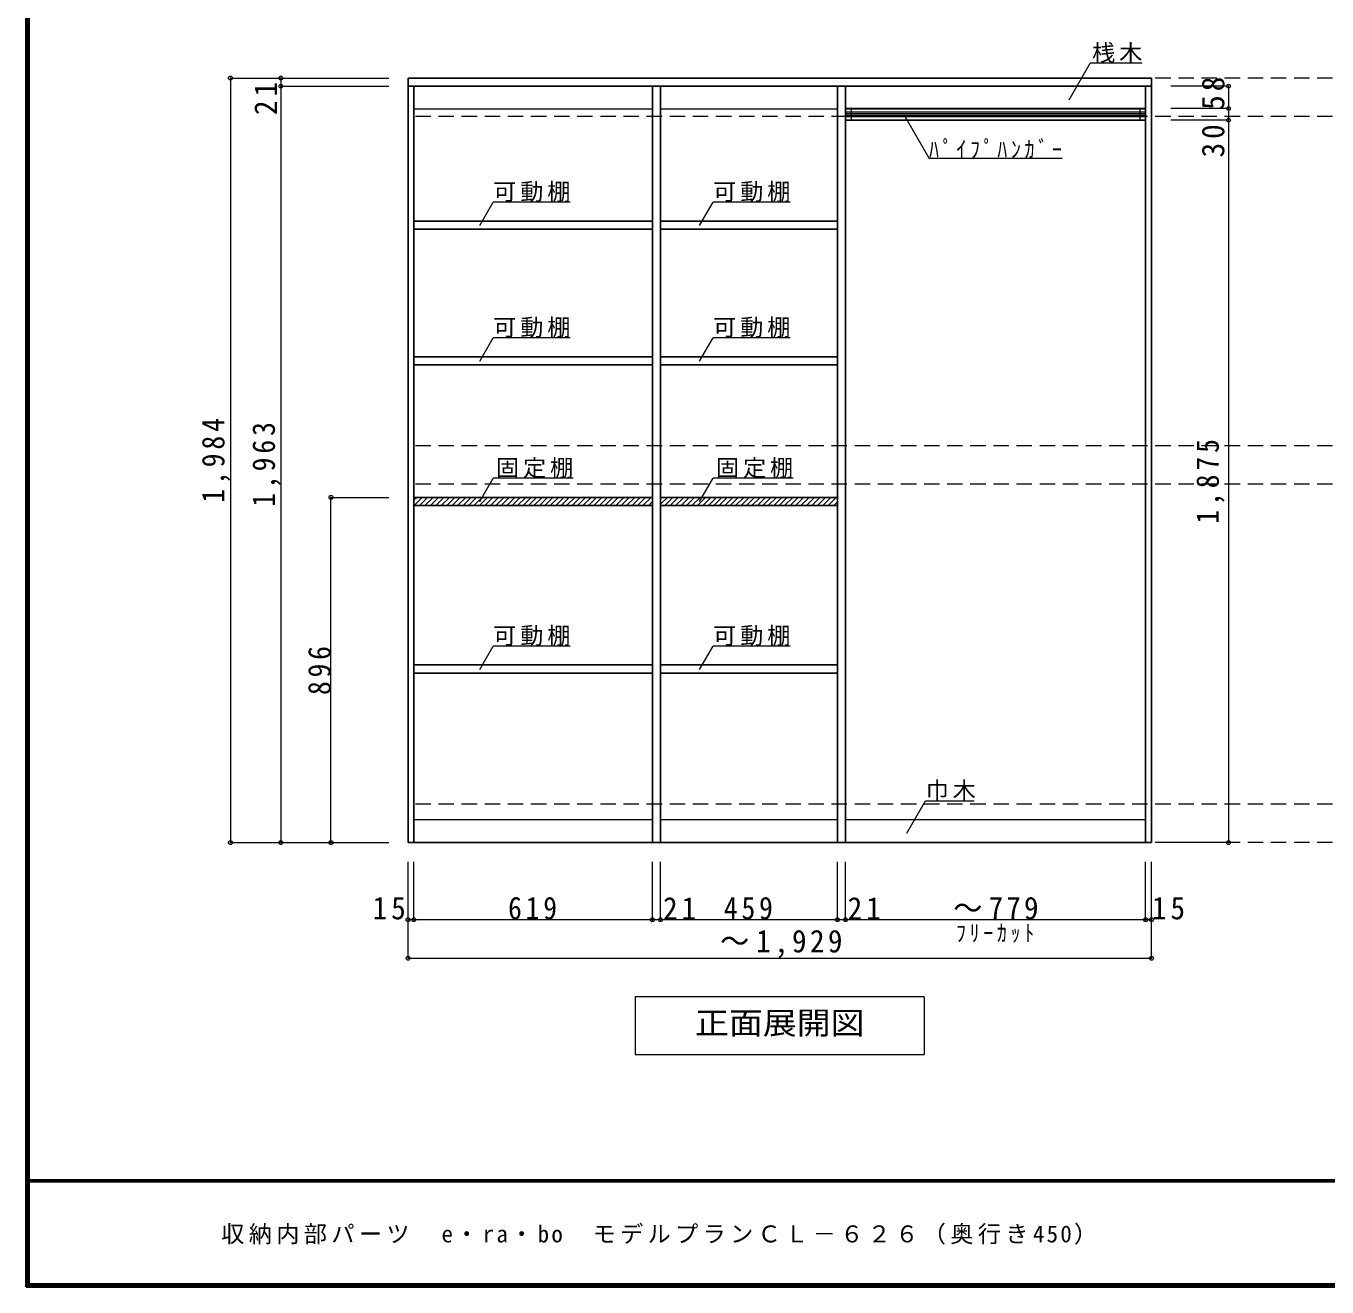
# Model space of a CAD drawing. Units: millimetres, scale not verified. Extents: x -3922 to 3878, y -2932 to 2722.
# Drawn here: x -3922 to -546, y -2864 to 408 of the extents above; entities that cross this region are included whole.
import ezdxf
from ezdxf.enums import TextEntityAlignment as Align

# ---------------------------------------------------------------- set-up
doc = ezdxf.new("R2010")
doc.units = ezdxf.units.MM
doc.header["$LTSCALE"] = 20
doc.header["$PDMODE"] = 32
doc.header["$PDSIZE"] = 10
doc.linetypes.add('DASHED2', pattern=[3, 2, -1])
for name, color, linetype, lineweight in [('0-2', 2, 'Continuous', 35), ('0-3_固定棚', 3, 'Continuous', 25), ('0-4_可動棚', 3, 'Continuous', 25), ('0-6_パイプハンガー', 4, 'Continuous', 9), ('0-7_桟木・巾木', 2, 'Continuous', 35), ('0-A_文字', 7, 'Continuous', 18), ('0-B_寸法', 7, 'Continuous', 9), ('0-C_ハッチ', 4, 'Continuous', 9), ('F-1_枠', 6, 'Continuous', 40)]:
    doc.layers.add(name, color=color, linetype=linetype, lineweight=lineweight)
doc.layers.add('F-A_文字', color=7, linetype='Continuous')
doc.styles.add('ＭＳ ゴシック', font='')
doc.styles.get('ＭＳ ゴシック').set_extended_font_data('MS Gothic')

msp = doc.modelspace()

# ---------------------------------------------------------------- linework, layer by layer
at = {"layer": '0-2', "color": 3, "lineweight": 25}
for p, q in [((-1001.67, 272.73), (-2930.67, 272.73)), ((-2930.67, 251.73), (-2930.67, 272.73)), ((-1001.67, 272.73), (-1001.67, 251.73)), ((-1001.67, 251.73), (-2930.67, 251.73)), ((-2930.67, 251.73), (-2930.67, -1711.27)), ((-2915.67, 251.73), (-2915.67, -1711.27)), ((-2296.67, -1711.27), (-2296.67, 251.73)), ((-2275.67, -1711.27), (-2275.67, 251.73)), ((-1816.67, -1711.27), (-1816.67, 251.73)), ((-1795.67, -1711.27), (-1795.67, 251.73)), ((-1016.67, -1711.27), (-1016.67, 251.73)), ((-1001.67, -1711.27), (-1001.67, 251.73)), ((-2930.67, -1711.27), (-1001.67, -1711.27))]:
    msp.add_line(p, q, dxfattribs=at)
at = {"layer": '0-3_固定棚'}
for p, q in [((-2915.67, -815.27), (-2915.67, -836.27)), ((-2296.67, -815.27), (-2915.67, -815.27)), ((-2296.67, -836.27), (-2915.67, -836.27)), ((-2296.67, -815.27), (-2296.67, -836.27)), ((-1816.67, -815.27), (-2275.67, -815.27)), ((-2275.67, -815.27), (-2275.67, -836.27)), ((-1816.67, -836.27), (-2275.67, -836.27)), ((-1816.67, -815.27), (-1816.67, -836.27))]:
    msp.add_line(p, q, dxfattribs=at)
at = {"layer": '0-4_可動棚'}
for p, q in [((-2915.67, -119.27), (-2915.67, -98.27)), ((-2296.67, -98.27), (-2915.67, -98.27)), ((-2296.67, -98.27), (-2296.67, -119.27)), ((-1816.67, -98.27), (-2275.67, -98.27)), ((-2275.67, -119.27), (-2275.67, -98.27)), ((-1816.67, -98.27), (-1816.67, -119.27)), ((-2296.67, -119.27), (-2915.67, -119.27)), ((-1816.67, -119.27), (-2275.67, -119.27)), ((-2915.67, -471.27), (-2915.67, -450.27)), ((-2296.67, -450.27), (-2915.67, -450.27)), ((-2296.67, -471.27), (-2915.67, -471.27)), ((-2296.67, -450.27), (-2296.67, -471.27)), ((-1816.67, -450.27), (-2275.67, -450.27)), ((-2275.67, -471.27), (-2275.67, -450.27)), ((-1816.67, -471.27), (-2275.67, -471.27)), ((-1816.67, -450.27), (-1816.67, -471.27)), ((-2915.67, -1271.27), (-2915.67, -1250.27)), ((-2296.67, -1250.27), (-2915.67, -1250.27)), ((-2296.67, -1271.27), (-2915.67, -1271.27)), ((-2296.67, -1250.27), (-2296.67, -1271.27)), ((-1816.67, -1250.27), (-2275.67, -1250.27)), ((-2275.67, -1271.27), (-2275.67, -1250.27)), ((-1816.67, -1271.27), (-2275.67, -1271.27)), ((-1816.67, -1250.27), (-1816.67, -1271.27))]:
    msp.add_line(p, q, dxfattribs=at)
at = {"layer": '0-6_パイプハンガー', "color": 3, "lineweight": 25}
for p, q in [((-1795.67, 193.73), (-1795.67, 163.73)), ((-1016.67, 193.73), (-1795.67, 193.73)), ((-1016.67, 193.73), (-1016.67, 163.73)), ((-1016.67, 163.73), (-1795.67, 163.73))]:
    msp.add_line(p, q, dxfattribs=at)
at = {"layer": '0-6_パイプハンガー'}
for p, q in [((-1795.67, 184.73), (-1016.67, 184.73)), ((-1795.67, 180.73), (-1016.67, 180.73)), ((-1795.67, 176.73), (-1016.67, 176.73)), ((-1795.67, 172.73), (-1016.67, 172.73))]:
    msp.add_line(p, q, dxfattribs=at)
at = {"layer": '0-6_パイプハンガー', "color": 7, "lineweight": 18}
for p, q in [((-1780.67, 193.73), (-1780.67, 163.73)), ((-1031.67, 193.73), (-1031.67, 163.73))]:
    msp.add_line(p, q, dxfattribs=at)
at = {"layer": '0-7_桟木・巾木', "color": 7, "lineweight": 18}
for p, q in [((-2296.67, 191.73), (-2915.67, 191.73)), ((-1816.67, 191.73), (-2275.67, 191.73)), ((-1016.67, 191.73), (-1795.67, 191.73)), ((-2915.67, -1651.27), (-2296.67, -1651.27)), ((-2275.67, -1651.27), (-1816.67, -1651.27)), ((-1795.67, -1651.27), (-1016.67, -1651.27))]:
    msp.add_line(p, q, dxfattribs=at)
at = {"layer": '0-A_文字'}
for p, q in [((-1215.08, 216.5), (-1160.25, 311.47)), ((-1025.67, 311.47), (-1160.25, 311.47)), ((-1644.62, 177.98), (-1578.67, 63.73)), ((-1233.67, 63.73), (-1578.67, 63.73)), ((-2744.78, -109.79), (-2709.76, -49.14)), ((-2509.76, -49.14), (-2709.76, -49.14)), ((-2173.99, -109.79), (-2138.97, -49.14)), ((-1938.97, -49.14), (-2138.97, -49.14)), ((-2744.78, -461.79), (-2709.76, -401.14)), ((-2509.76, -401.14), (-2709.76, -401.14)), ((-2173.99, -461.79), (-2138.97, -401.14)), ((-1938.97, -401.14), (-2138.97, -401.14)), ((-2744.78, -826.33), (-2709.76, -765.68)), ((-2502.57, -765.68), (-2709.76, -765.68)), ((-2173.99, -826.33), (-2138.97, -765.68)), ((-1931.79, -765.68), (-2138.97, -765.68)), ((-2744.78, -1261.79), (-2709.76, -1201.14)), ((-2509.76, -1201.14), (-2709.76, -1201.14)), ((-2173.99, -1261.79), (-2138.97, -1201.14)), ((-1938.97, -1201.14), (-2138.97, -1201.14)), ((-1636.4, -1686.83), (-1587.65, -1602.39)), ((-1587.65, -1602.39), (-1461.62, -1602.39)), ((-1591.17, -2111.27), (-1591.17, -2261.27)), ((-2341.17, -2261.27), (-1591.17, -2261.27))]:
    msp.add_line(p, q, dxfattribs=at)
msp.add_lwpolyline([(-1591.17, -2111.27), (-2341.17, -2111.27), (-2341.17, -2261.27)], dxfattribs=at)
at = {"layer": '0-B_寸法', "color": 4}
for p, q in [((-3391.67, 272.73), (-3260.67, 272.73)), ((-3391.67, 272.73), (-3391.67, -1711.27)), ((-3260.67, 272.73), (-3260.67, 251.73)), ((-3260.67, 272.73), (-2980.67, 272.73)), ((-3260.67, 251.73), (-3260.67, -1711.27)), ((-3260.67, 251.73), (-2980.67, 251.73)), ((-801.67, 251.73), (-951.67, 251.73)), ((-801.67, 251.73), (-801.67, 193.73)), ((-801.67, 193.73), (-951.67, 193.73)), ((-801.67, 193.73), (-801.67, 163.73)), ((-801.67, 163.73), (-951.67, 163.73)), ((-801.67, 163.73), (-801.67, -1711.27)), ((-3391.67, -1711.27), (-3260.67, -1711.27)), ((-3260.67, -1711.27), (-2980.67, -1711.27)), ((-801.67, -1711.27), (-951.67, -1711.27)), ((-2915.67, -1911.27), (-2915.67, -1761.27)), ((-2296.67, -1911.27), (-2296.67, -1761.27)), ((-2275.67, -1911.27), (-2275.67, -1761.27)), ((-1816.67, -1911.27), (-1816.67, -1761.27)), ((-1795.67, -1911.27), (-1795.67, -1761.27)), ((-1016.67, -1911.27), (-1016.67, -1761.27)), ((-1001.67, -1911.27), (-1001.67, -1761.27)), ((-2930.67, -2011.27), (-2930.67, -1911.27)), ((-1816.67, -1911.27), (-2915.67, -1911.27)), ((-1795.67, -1911.27), (-1816.67, -1911.27)), ((-1016.67, -1911.27), (-1795.67, -1911.27)), ((-1001.67, -1911.27), (-1016.67, -1911.27)), ((-1001.67, -2011.27), (-1001.67, -1911.27)), ((-2930.67, -2011.27), (-1001.67, -2011.27))]:
    msp.add_line(p, q, dxfattribs=at)
at = {"layer": '0-B_寸法', "color": 4, "linetype": 'DASHED2'}
for p, q in [((3068.33, 272.73), (-2930.67, 272.73)), ((3068.33, 172.73), (-2930.67, 172.73)), ((3068.33, -681.27), (-2930.67, -681.27)), ((3068.33, -781.27), (-2930.67, -781.27)), ((3068.33, -1611.27), (-2930.67, -1611.27)), ((3068.33, -1711.27), (-2930.67, -1711.27))]:
    msp.add_line(p, q, dxfattribs=at)
at = {"layer": '0-B_寸法', "color": 4}
for points in [[(-3130.67, -1711.27), (-3130.67, -815.27), (-2980.67, -815.27)], [(-2915.67, -1911.27), (-2930.67, -1911.27), (-2930.67, -1761.27)]]:
    msp.add_lwpolyline(points, dxfattribs=at)
at = {"layer": '0-B_寸法'}
for p in [(-3391.67, 272.73), (-3260.67, 272.73), (-3260.67, 251.73), (-801.67, 251.73), (-801.67, 193.73), (-801.67, 163.73), (-3130.67, -815.27), (-3391.67, -1711.27), (-3260.67, -1711.27), (-3130.67, -1711.27), (-801.67, -1711.27), (-2930.67, -1911.27), (-2915.67, -1911.27), (-2296.67, -1911.27), (-2275.67, -1911.27), (-1816.67, -1911.27), (-1795.67, -1911.27), (-1016.67, -1911.27), (-1001.67, -1911.27), (-2930.67, -2011.27), (-1001.67, -2011.27)]:
    msp.add_point(p, dxfattribs=at)
at = {"layer": '0-C_ハッチ'}
for p, q in [((-2915.67, -822.63), (-2908.3, -815.27)), ((-2915.16, -836.27), (-2894.16, -815.27)), ((-2901.02, -836.27), (-2880.02, -815.27)), ((-2886.88, -836.27), (-2865.88, -815.27)), ((-2872.73, -836.27), (-2851.73, -815.27)), ((-2858.59, -836.27), (-2837.59, -815.27)), ((-2844.45, -836.27), (-2823.45, -815.27)), ((-2830.31, -836.27), (-2809.31, -815.27)), ((-2816.17, -836.27), (-2795.17, -815.27)), ((-2802.02, -836.27), (-2781.02, -815.27)), ((-2787.88, -836.27), (-2766.88, -815.27)), ((-2773.74, -836.27), (-2752.74, -815.27)), ((-2759.6, -836.27), (-2738.6, -815.27)), ((-2745.46, -836.27), (-2724.46, -815.27)), ((-2731.31, -836.27), (-2710.31, -815.27)), ((-2717.17, -836.27), (-2696.17, -815.27)), ((-2703.03, -836.27), (-2682.03, -815.27)), ((-2688.89, -836.27), (-2667.89, -815.27)), ((-2674.75, -836.27), (-2653.75, -815.27)), ((-2660.6, -836.27), (-2639.6, -815.27)), ((-2646.46, -836.27), (-2625.46, -815.27)), ((-2632.32, -836.27), (-2611.32, -815.27)), ((-2618.18, -836.27), (-2597.18, -815.27)), ((-2604.03, -836.27), (-2583.03, -815.27)), ((-2589.89, -836.27), (-2568.89, -815.27)), ((-2575.75, -836.27), (-2554.75, -815.27)), ((-2561.61, -836.27), (-2540.61, -815.27)), ((-2547.47, -836.27), (-2526.47, -815.27)), ((-2533.32, -836.27), (-2512.32, -815.27)), ((-2519.18, -836.27), (-2498.18, -815.27)), ((-2505.04, -836.27), (-2484.04, -815.27)), ((-2490.9, -836.27), (-2469.9, -815.27)), ((-2476.76, -836.27), (-2455.76, -815.27)), ((-2462.61, -836.27), (-2441.61, -815.27)), ((-2448.47, -836.27), (-2427.47, -815.27)), ((-2434.33, -836.27), (-2413.33, -815.27)), ((-2420.19, -836.27), (-2399.19, -815.27)), ((-2406.04, -836.27), (-2385.04, -815.27)), ((-2391.9, -836.27), (-2370.9, -815.27)), ((-2377.76, -836.27), (-2356.76, -815.27)), ((-2363.62, -836.27), (-2342.62, -815.27)), ((-2349.48, -836.27), (-2328.48, -815.27)), ((-2335.33, -836.27), (-2314.33, -815.27)), ((-2321.19, -836.27), (-2300.19, -815.27)), ((-2307.05, -836.27), (-2296.67, -825.88)), ((-2275.67, -833.17), (-2257.77, -815.27)), ((-2275.67, -819.03), (-2271.91, -815.27)), ((-2264.62, -836.27), (-2243.62, -815.27)), ((-2250.48, -836.27), (-2229.48, -815.27)), ((-2236.34, -836.27), (-2215.34, -815.27)), ((-2222.2, -836.27), (-2201.2, -815.27)), ((-2208.05, -836.27), (-2187.05, -815.27)), ((-2193.91, -836.27), (-2172.91, -815.27)), ((-2179.77, -836.27), (-2158.77, -815.27)), ((-2165.63, -836.27), (-2144.63, -815.27)), ((-2151.49, -836.27), (-2130.49, -815.27)), ((-2137.34, -836.27), (-2116.34, -815.27)), ((-2123.2, -836.27), (-2102.2, -815.27)), ((-2109.06, -836.27), (-2088.06, -815.27)), ((-2094.92, -836.27), (-2073.92, -815.27)), ((-2080.78, -836.27), (-2059.78, -815.27)), ((-2066.63, -836.27), (-2045.63, -815.27)), ((-2052.49, -836.27), (-2031.49, -815.27)), ((-2038.35, -836.27), (-2017.35, -815.27)), ((-2024.21, -836.27), (-2003.21, -815.27)), ((-2010.06, -836.27), (-1989.06, -815.27)), ((-1995.92, -836.27), (-1974.92, -815.27)), ((-1981.78, -836.27), (-1960.78, -815.27)), ((-1967.64, -836.27), (-1946.64, -815.27)), ((-1953.5, -836.27), (-1932.5, -815.27)), ((-1939.35, -836.27), (-1918.35, -815.27)), ((-1925.21, -836.27), (-1904.21, -815.27)), ((-1911.07, -836.27), (-1890.07, -815.27)), ((-1896.93, -836.27), (-1875.93, -815.27)), ((-1882.79, -836.27), (-1861.79, -815.27)), ((-1868.64, -836.27), (-1847.64, -815.27)), ((-1854.5, -836.27), (-1833.5, -815.27)), ((-1840.36, -836.27), (-1819.36, -815.27)), ((-1826.22, -836.27), (-1816.67, -826.72))]:
    msp.add_line(p, q, dxfattribs=at)
at = {"layer": 'F-1_枠'}
for p, q in [((-3922.03, 2722.29), (-3922.03, -2864.37)), ((-3918.7, 2722.29), (-3918.7, -2864.37)), ((-3915.36, 2722.29), (-3915.36, -2864.37)), ((3877.97, -2587.71), (-3922.03, -2587.71)), ((3877.97, -2591.04), (-3922.03, -2591.04)), ((3877.97, -2857.71), (-3922.03, -2857.71)), ((3877.97, -2861.04), (-3922.03, -2861.04)), ((3877.97, -2864.37), (-3922.03, -2864.37))]:
    msp.add_line(p, q, dxfattribs=at)

# ---------------------------------------------------------------- texts
at = {"layer": '0-A_文字', "style": 'ＭＳ ゴシック', "width": 1.1}
msp.add_text('正面展開図', height=58.65, dxfattribs=at).set_placement((-2186.17, -2226.27), align=Align.BOTTOM_LEFT)
at = {"layer": '0-A_文字', "char_height": 43.99, "attachment_point": 7, "style": 'ＭＳ ゴシック'}
for s, insert in [('\\T1.17;桟木', (-1155.67, 311.47)), ('\\T1.39;\\W0.85;ﾊﾟｲﾌﾟﾊﾝｶﾞｰ', (-1578.67, 63.73)), ('\\T1.17;可動棚', (-2709.76, -49.14)), ('\\T1.17;可動棚', (-2138.97, -49.14)), ('\\T1.17;可動棚', (-2709.76, -401.14)), ('\\T1.17;可動棚', (-2138.97, -401.14)), ('\\T1.17;固定棚', (-2702.57, -765.68)), ('\\T1.17;固定棚', (-2131.79, -765.68)), ('\\T1.17;可動棚', (-2709.76, -1201.14)), ('\\T1.17;可動棚', (-2138.97, -1201.14)), ('\\T1.17;巾木', (-1587.65, -1602.39)), ('\\T1.39;\\W0.85;ﾌﾘｰｶｯﾄ', (-1508.67, -1971.27))]:
    msp.add_mtext(s, dxfattribs=dict(at, insert=insert))
at = {"layer": '0-B_寸法', "char_height": 58.65, "attachment_point": 7, "rotation": 90, "style": 'ＭＳ ゴシック'}
for s, insert in [('\\T1.27;\\W0.95;58', (-811.67, 190.23)), ('\\T1.27;\\W0.95;21', (-3271.05, 176.73)), ('\\T1.27;\\W0.95;30', (-811.67, 66.77)), ('\\T1.28;\\W0.9;1,984', (-3392.05, -829.27)), ('\\T1.28;\\W0.9;1,963', (-3261.05, -839.77)), ('\\T1.28;\\W0.9;1,875', (-811.67, -883.77)), ('\\T1.27;\\W0.9;896', (-3130.67, -1328.27))]:
    msp.add_mtext(s, dxfattribs=dict(at, insert=insert))
at = {"layer": '0-B_寸法', "char_height": 58.65, "attachment_point": 7, "style": 'ＭＳ ゴシック'}
for s, insert in [('\\T1.27;\\W0.95;15', (-3022.64, -1911.27)), ('\\T1.27;\\W0.9;619', (-2671.17, -1911.27)), ('\\T1.27;\\W0.95;21', (-2269.08, -1911.27)), ('\\T1.27;\\W0.9;459', (-2111.17, -1911.27)), ('\\T1.27;\\W0.95;21', (-1790.04, -1911.27)), ('\\T1.21;\\W0.95;～779', (-1516.17, -1911.27)), ('\\T1.27;\\W0.95;15', (-1000.44, -1911.27)), ('\\T1.23;\\W0.95;～1,929', (-2121.17, -2011.27))]:
    msp.add_mtext(s, dxfattribs=dict(at, insert=insert))
at = {"layer": 'F-A_文字', "insert": (-3415.36, -2754.37), "char_height": 43.99, "attachment_point": 7, "style": 'ＭＳ ゴシック'}
msp.add_mtext('\\T1.19;収納内部パーツ\u3000e・ra・bo\u3000モデルプランＣＬ－６２６（奥行き450）', dxfattribs=at)

doc.saveas('drawing.dxf')
